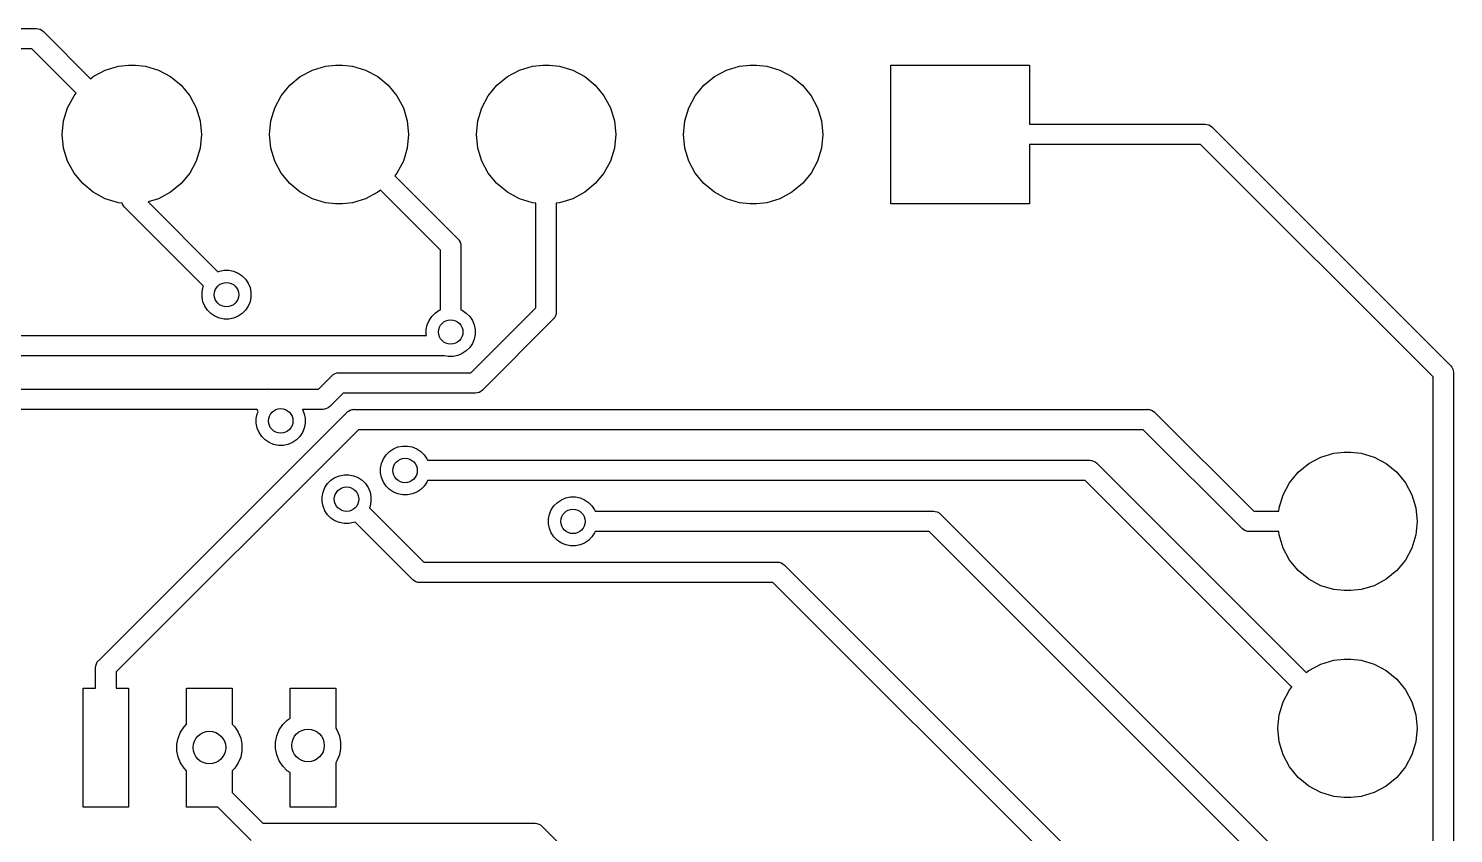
# Model space of a CAD drawing. Extents: x 0.8 to 4.31, y -4.31 to -0.81.
# Drawn here: x 3.625 to 4.313, y -1.194 to -0.805 of the extents above; entities that cross this region are included whole.
import ezdxf

# ---------------------------------------------------------------- set-up
doc = ezdxf.new("R2010")
doc.units = 0
doc.header["$MEASUREMENT"] = 0
doc.layers.add('BLACK', color=7, linetype='CONTINUOUS')

msp = doc.modelspace()

# ---------------------------------------------------------------- linework, layer by layer
at = {"layer": 'BLACK', "linetype": 'CONTINUOUS'}
for p, q in [((2.94839, -0.805118), (3.6283, -0.805118)), ((3.6283, -0.805118), (3.62854, -0.805094)), ((3.62854, -0.805094), (3.62878, -0.805118)), ((3.62878, -0.805118), (3.62878, -0.805118)), ((3.62878, -0.805118), (3.62951, -0.805189)), ((3.62951, -0.805189), (3.63044, -0.805471)), ((3.63044, -0.805471), (3.63129, -0.805928)), ((3.63129, -0.805928), (3.63204, -0.806543)), ((3.63204, -0.806543), (3.63219, -0.80673)), ((3.63219, -0.80673), (3.65485, -0.829385)), ((3.6265, -0.814961), (2.95019, -0.814961)), ((3.64789, -0.836344), (3.6265, -0.814961)), ((3.65612, -0.82834), (3.66193, -0.825232)), ((3.66193, -0.825232), (3.66824, -0.823319)), ((3.66824, -0.823319), (3.67316, -0.822835)), ((3.67316, -0.822835), (3.67645, -0.822835)), ((3.67645, -0.822835), (3.68136, -0.823319)), ((3.68136, -0.823319), (3.68767, -0.825232)), ((3.68767, -0.825232), (3.69348, -0.82834)), ((3.75612, -0.82834), (3.76193, -0.825232)), ((3.76193, -0.825232), (3.76824, -0.823319)), ((3.76824, -0.823319), (3.77316, -0.822835)), ((3.77316, -0.822835), (3.77645, -0.822835)), ((3.77645, -0.822835), (3.78136, -0.823319)), ((3.78136, -0.823319), (3.78767, -0.825232)), ((3.78767, -0.825232), (3.79348, -0.82834)), ((3.85612, -0.82834), (3.86193, -0.825232)), ((3.86193, -0.825232), (3.86824, -0.823319)), ((3.86824, -0.823319), (3.87316, -0.822835)), ((3.87316, -0.822835), (3.87645, -0.822835)), ((3.87645, -0.822835), (3.88136, -0.823319)), ((3.88136, -0.823319), (3.88767, -0.825232)), ((3.88767, -0.825232), (3.89349, -0.82834)), ((3.95612, -0.82834), (3.96193, -0.825232)), ((3.96193, -0.825232), (3.96824, -0.823319)), ((3.96824, -0.823319), (3.97316, -0.822835)), ((3.97316, -0.822835), (3.97645, -0.822835)), ((3.97645, -0.822835), (3.98136, -0.823319)), ((3.98136, -0.823319), (3.98767, -0.825232)), ((3.98767, -0.825232), (3.99348, -0.82834)), ((4.04134, -0.889764), (4.04134, -0.822835)), ((4.04134, -0.822835), (4.10827, -0.822835)), ((4.10827, -0.822835), (4.10827, -0.851378)), ((3.65485, -0.829385), (3.65612, -0.82834)), ((3.69348, -0.82834), (3.69858, -0.832522)), ((3.69858, -0.832522), (3.70276, -0.837617)), ((3.74684, -0.837617), (3.75103, -0.832522)), ((3.75103, -0.832522), (3.75612, -0.82834)), ((3.79348, -0.82834), (3.79858, -0.832522)), ((3.79858, -0.832522), (3.80276, -0.837617)), ((3.84684, -0.837617), (3.85103, -0.832522)), ((3.85103, -0.832522), (3.85612, -0.82834)), ((3.89349, -0.82834), (3.89858, -0.832522)), ((3.89858, -0.832522), (3.90276, -0.837617)), ((3.94684, -0.837617), (3.95103, -0.832522)), ((3.95103, -0.832522), (3.95612, -0.82834)), ((3.99348, -0.82834), (3.99858, -0.832522)), ((3.99858, -0.832522), (4.00276, -0.837617)), ((3.64374, -0.843431), (3.64684, -0.837617)), ((3.64684, -0.837617), (3.64789, -0.836344)), ((3.70276, -0.837617), (3.70587, -0.843431)), ((3.74374, -0.843431), (3.74684, -0.837617)), ((3.80276, -0.837617), (3.80587, -0.843431)), ((3.84374, -0.843431), (3.84684, -0.837617)), ((3.90276, -0.837617), (3.90587, -0.843431)), ((3.94374, -0.843431), (3.94684, -0.837617)), ((4.00276, -0.837617), (4.00587, -0.843431)), ((3.64182, -0.849739), (3.64374, -0.843431)), ((3.70587, -0.843431), (3.70778, -0.849739)), ((3.74182, -0.849739), (3.74374, -0.843431)), ((3.80587, -0.843431), (3.80778, -0.849739)), ((3.84182, -0.849739), (3.84374, -0.843431)), ((3.90587, -0.843431), (3.90778, -0.849739)), ((3.94182, -0.849739), (3.94374, -0.843431)), ((4.00587, -0.843431), (4.00778, -0.849739)), ((3.64118, -0.856299), (3.64182, -0.849739)), ((3.70778, -0.849739), (3.70843, -0.856299)), ((3.74118, -0.856299), (3.74182, -0.849739)), ((3.80778, -0.849739), (3.80843, -0.856299)), ((3.84118, -0.856299), (3.84182, -0.849739)), ((3.90778, -0.849739), (3.90843, -0.856299)), ((3.94118, -0.856299), (3.94182, -0.849739)), ((4.00778, -0.849739), (4.00843, -0.856299)), ((4.10827, -0.851378), (4.19267, -0.851378)), ((4.19267, -0.851378), (4.19291, -0.851354)), ((4.19291, -0.851354), (4.19315, -0.851378)), ((4.19315, -0.851378), (4.19315, -0.851378)), ((4.19315, -0.851378), (4.19388, -0.851449)), ((4.19388, -0.851449), (4.19481, -0.851731)), ((4.19481, -0.851731), (4.19566, -0.852188)), ((4.19566, -0.852188), (4.19641, -0.852803)), ((4.19641, -0.852803), (4.19656, -0.85299)), ((4.19656, -0.85299), (4.31138, -0.967806)), ((3.64182, -0.862859), (3.64118, -0.856299)), ((3.70843, -0.856299), (3.70778, -0.862859)), ((3.74182, -0.862859), (3.74118, -0.856299)), ((3.80843, -0.856299), (3.80778, -0.862859)), ((3.84182, -0.862859), (3.84118, -0.856299)), ((3.90843, -0.856299), (3.90778, -0.862859)), ((3.94182, -0.862859), (3.94118, -0.856299)), ((4.00843, -0.856299), (4.00778, -0.862859)), ((3.64374, -0.869168), (3.64182, -0.862859)), ((3.70778, -0.862859), (3.70587, -0.869168)), ((3.74374, -0.869168), (3.74182, -0.862859)), ((3.80778, -0.862859), (3.80587, -0.869168)), ((3.84374, -0.869168), (3.84182, -0.862859)), ((3.90778, -0.862859), (3.90587, -0.869168)), ((3.94374, -0.869168), (3.94182, -0.862859)), ((4.00778, -0.862859), (4.00587, -0.869168)), ((4.19088, -0.86122), (4.10827, -0.86122)), ((4.10827, -0.86122), (4.10827, -0.889764)), ((4.30315, -0.973495), (4.19088, -0.86122)), ((3.64684, -0.874981), (3.64374, -0.869168)), ((3.70587, -0.869168), (3.70276, -0.874981)), ((3.74684, -0.874981), (3.74374, -0.869168)), ((3.80587, -0.869168), (3.80276, -0.874981)), ((3.84684, -0.874981), (3.84374, -0.869168)), ((3.90587, -0.869168), (3.90276, -0.874981)), ((3.94684, -0.874981), (3.94374, -0.869168)), ((4.00587, -0.869168), (4.00276, -0.874981)), ((3.65103, -0.880077), (3.64684, -0.874981)), ((3.65612, -0.884259), (3.65103, -0.880077)), ((3.69858, -0.880077), (3.69348, -0.884259)), ((3.70276, -0.874981), (3.69858, -0.880077)), ((3.75103, -0.880077), (3.74684, -0.874981)), ((3.75612, -0.884259), (3.75103, -0.880077)), ((3.80276, -0.874981), (3.80172, -0.876254)), ((3.80172, -0.876254), (3.83205, -0.906586)), ((3.85103, -0.880077), (3.84684, -0.874981)), ((3.85612, -0.884259), (3.85103, -0.880077)), ((3.89858, -0.880077), (3.89349, -0.884259)), ((3.90276, -0.874981), (3.89858, -0.880077)), ((3.95103, -0.880077), (3.94684, -0.874981)), ((3.95612, -0.884259), (3.95103, -0.880077)), ((3.99858, -0.880077), (3.99348, -0.884259)), ((4.00276, -0.874981), (3.99858, -0.880077)), ((3.66193, -0.887366), (3.65612, -0.884259)), ((3.66824, -0.88928), (3.66193, -0.887366)), ((3.68767, -0.887366), (3.6826, -0.888905)), ((3.69348, -0.884259), (3.68767, -0.887366)), ((3.76193, -0.887366), (3.75612, -0.884259)), ((3.76824, -0.88928), (3.76193, -0.887366)), ((3.78767, -0.887366), (3.78136, -0.88928)), ((3.79348, -0.884259), (3.78767, -0.887366)), ((3.79476, -0.883214), (3.79348, -0.884259)), ((3.82382, -0.912275), (3.79476, -0.883214)), ((3.86193, -0.887366), (3.85612, -0.884259)), ((3.86824, -0.88928), (3.86193, -0.887366)), ((3.88767, -0.887366), (3.88136, -0.88928)), ((3.89349, -0.884259), (3.88767, -0.887366)), ((3.96193, -0.887366), (3.95612, -0.884259)), ((3.96824, -0.88928), (3.96193, -0.887366)), ((3.98767, -0.887366), (3.98136, -0.88928)), ((3.99348, -0.884259), (3.98767, -0.887366)), ((3.67008, -0.889461), (3.66824, -0.88928)), ((3.67023, -0.889961), (3.67008, -0.889461)), ((3.67069, -0.890816), (3.67023, -0.889961)), ((3.67115, -0.891378), (3.67069, -0.890816)), ((3.67131, -0.891565), (3.67115, -0.891378)), ((3.67149, -0.891719), (3.67131, -0.891565)), ((3.70939, -0.929619), (3.67149, -0.891719)), ((3.6826, -0.888905), (3.71635, -0.92266)), ((3.77316, -0.889764), (3.76824, -0.88928)), ((3.77645, -0.889764), (3.77316, -0.889764)), ((3.78136, -0.88928), (3.77645, -0.889764)), ((3.86988, -0.889441), (3.86824, -0.88928)), ((3.86988, -0.903867), (3.86988, -0.889441)), ((3.88136, -0.88928), (3.87972, -0.889441)), ((3.87972, -0.889441), (3.87972, -0.941885)), ((3.97316, -0.889764), (3.96824, -0.88928)), ((3.97645, -0.889764), (3.97316, -0.889764)), ((3.98136, -0.88928), (3.97645, -0.889764)), ((4.10827, -0.889764), (4.04134, -0.889764)), ((3.83205, -0.906586), (3.83224, -0.90674)), ((3.83224, -0.90674), (3.83239, -0.906927)), ((3.83239, -0.906927), (3.83239, -0.906927)), ((3.83239, -0.906927), (3.83279, -0.907409)), ((3.83279, -0.907409), (3.83285, -0.907489)), ((3.83285, -0.907489), (3.83331, -0.908344)), ((3.83331, -0.908344), (3.83359, -0.909271)), ((3.86988, -0.940087), (3.86988, -0.903867)), ((3.86988, -0.903867), (3.86988, -0.903867)), ((3.82382, -0.941026), (3.82382, -0.912275)), ((3.83359, -0.909271), (3.83366, -0.909995)), ((3.83366, -0.909995), (3.83366, -0.909995)), ((3.83366, -0.909995), (3.83369, -0.910236)), ((3.83369, -0.910236), (3.83366, -0.910477)), ((3.83366, -0.910477), (3.83366, -0.941026)), ((3.71703, -0.922381), (3.71931, -0.921927)), ((3.71931, -0.921927), (3.72164, -0.921927)), ((3.72164, -0.921927), (3.72392, -0.922381)), ((3.71635, -0.92266), (3.71703, -0.922381)), ((3.72392, -0.922381), (3.72607, -0.923271)), ((3.72607, -0.923271), (3.728, -0.924564)), ((3.728, -0.924564), (3.72965, -0.926209)), ((3.72965, -0.926209), (3.73094, -0.928143)), ((3.73094, -0.928143), (3.73183, -0.930293)), ((3.70866, -0.932575), (3.70912, -0.930293)), ((3.70866, -0.934901), (3.70866, -0.932575)), ((3.70912, -0.937183), (3.70866, -0.934901)), ((3.70912, -0.930293), (3.70939, -0.929619)), ((3.73183, -0.930293), (3.73228, -0.932575)), ((3.73228, -0.934901), (3.73183, -0.937183)), ((3.73228, -0.932575), (3.73228, -0.934901)), ((3.71001, -0.939332), (3.70912, -0.937183)), ((3.7113, -0.941267), (3.71001, -0.939332)), ((3.71294, -0.942912), (3.7113, -0.941267)), ((3.72965, -0.941267), (3.728, -0.942912)), ((3.73094, -0.939332), (3.72965, -0.941267)), ((3.73183, -0.937183), (3.73094, -0.939332)), ((3.81957, -0.944242), (3.82121, -0.942597)), ((3.82121, -0.942597), (3.82315, -0.941304)), ((3.82315, -0.941304), (3.82382, -0.941026)), ((3.83366, -0.941026), (3.83433, -0.941304)), ((3.83433, -0.941304), (3.83627, -0.942597)), ((3.83627, -0.942597), (3.83791, -0.944242)), ((3.83851, -0.971456), (3.86988, -0.940087)), ((3.87972, -0.942367), (3.87965, -0.94309)), ((3.87972, -0.941885), (3.87975, -0.942126)), ((3.87975, -0.942126), (3.87972, -0.942367)), ((3.87972, -0.942367), (3.87972, -0.942367)), ((3.71488, -0.944205), (3.71294, -0.942912)), ((3.71703, -0.945095), (3.71488, -0.944205)), ((3.71931, -0.945549), (3.71703, -0.945095)), ((3.72164, -0.945549), (3.71931, -0.945549)), ((3.72392, -0.945095), (3.72164, -0.945549)), ((3.72607, -0.944205), (3.72392, -0.945095)), ((3.728, -0.942912), (3.72607, -0.944205)), ((3.81693, -0.950608), (3.81738, -0.948326)), ((3.81738, -0.948326), (3.81827, -0.946177)), ((3.81827, -0.946177), (3.81957, -0.944242)), ((3.83791, -0.944242), (3.83921, -0.946177)), ((3.83921, -0.946177), (3.8401, -0.948326)), ((3.8401, -0.948326), (3.84055, -0.950608)), ((3.87811, -0.945776), (3.8442, -0.979686)), ((3.8783, -0.945622), (3.87811, -0.945776)), ((3.87865, -0.945199), (3.8783, -0.945622)), ((3.87891, -0.944873), (3.87865, -0.945199)), ((3.87937, -0.944018), (3.87891, -0.944873)), ((3.87956, -0.94341), (3.87937, -0.944018)), ((3.87965, -0.94309), (3.87956, -0.94341)), ((3.55767, -0.953423), (3.81703, -0.953423)), ((3.81693, -0.952935), (3.81693, -0.950608)), ((3.81703, -0.953423), (3.81693, -0.952935)), ((3.8401, -0.955216), (3.83921, -0.957366)), ((3.84055, -0.952935), (3.8401, -0.955216)), ((3.84055, -0.950608), (3.84055, -0.952935)), ((3.82488, -0.963265), (3.55767, -0.963265)), ((3.82512, -0.963289), (3.82488, -0.963265)), ((3.82536, -0.963265), (3.82512, -0.963289)), ((3.82578, -0.963224), (3.82536, -0.963265)), ((3.82536, -0.963265), (3.82536, -0.963265)), ((3.82758, -0.963582), (3.82578, -0.963224)), ((3.83219, -0.963128), (3.8299, -0.963582)), ((3.83433, -0.962238), (3.83219, -0.963128)), ((3.83627, -0.960946), (3.83433, -0.962238)), ((3.83791, -0.9593), (3.83627, -0.960946)), ((3.83921, -0.957366), (3.83791, -0.9593)), ((3.8299, -0.963582), (3.82758, -0.963582)), ((4.31138, -0.967806), (4.31157, -0.96796)), ((4.31157, -0.96796), (4.31172, -0.968147)), ((4.31172, -0.968147), (4.31172, -0.968148)), ((4.31172, -0.968148), (4.31218, -0.968709)), ((4.31218, -0.968709), (4.31257, -0.969443)), ((4.31257, -0.969443), (4.31264, -0.969564)), ((4.31264, -0.969564), (4.31292, -0.970492)), ((3.76486, -0.979331), (3.77112, -0.973068)), ((3.77112, -0.973068), (3.77127, -0.972881)), ((3.77127, -0.972881), (3.77146, -0.972727)), ((3.77146, -0.972727), (3.77202, -0.972266)), ((3.77202, -0.972266), (3.77288, -0.971809)), ((3.77288, -0.971809), (3.77381, -0.971528)), ((3.77381, -0.971528), (3.77453, -0.971456)), ((3.77453, -0.971456), (3.77477, -0.971433)), ((3.77453, -0.971456), (3.77453, -0.971456)), ((3.77477, -0.971433), (3.77501, -0.971456)), ((3.77501, -0.971456), (3.83851, -0.971456)), ((4.30315, -1.46347), (4.30315, -0.973495)), ((4.31292, -0.970492), (4.31299, -0.971215)), ((4.31299, -0.971215), (4.31299, -0.971216)), ((4.31299, -0.971216), (4.31302, -0.971457)), ((4.31302, -0.971457), (4.31299, -0.971698)), ((4.31299, -0.971698), (4.31299, -1.46527)), ((3.53437, -0.979331), (3.73992, -0.979331)), ((3.73992, -0.979331), (3.74016, -0.979307)), ((3.74016, -0.979307), (3.7404, -0.979331)), ((3.7404, -0.979331), (3.76486, -0.979331)), ((3.77681, -0.981299), (3.77055, -0.987561)), ((3.84031, -0.981299), (3.77681, -0.981299)), ((3.84055, -0.981323), (3.84031, -0.981299)), ((3.84079, -0.981299), (3.84055, -0.981323)), ((3.84152, -0.981228), (3.84079, -0.981299)), ((3.84079, -0.981299), (3.84079, -0.981299)), ((3.84244, -0.980946), (3.84152, -0.981228)), ((3.8433, -0.980489), (3.84244, -0.980946)), ((3.84405, -0.979874), (3.8433, -0.980489)), ((3.8442, -0.979686), (3.84405, -0.979874)), ((3.73531, -0.989173), (3.53437, -0.989173)), ((3.6589, -1.11035), (3.77846, -0.990785)), ((3.73531, -0.989186), (3.73531, -0.989173)), ((3.73559, -0.990114), (3.73531, -0.989186)), ((3.73531, -0.989186), (3.73531, -0.989186)), ((3.73531, -0.99129), (3.73571, -0.990338)), ((3.73571, -0.990338), (3.73559, -0.990114)), ((3.76666, -0.989173), (3.75715, -0.989173)), ((3.75715, -0.989173), (3.75803, -0.99129)), ((3.7669, -0.989197), (3.76666, -0.989173)), ((3.76714, -0.989173), (3.7669, -0.989197)), ((3.76786, -0.989102), (3.76714, -0.989173)), ((3.76714, -0.989173), (3.76714, -0.989173)), ((3.76879, -0.988821), (3.76786, -0.989102)), ((3.76964, -0.988364), (3.76879, -0.988821)), ((3.77039, -0.987749), (3.76964, -0.988364)), ((3.77055, -0.987561), (3.77039, -0.987749)), ((3.77846, -0.990785), (3.77861, -0.990598)), ((3.77861, -0.990598), (3.77917, -0.990138)), ((3.77917, -0.990138), (3.77936, -0.989983)), ((3.77936, -0.989983), (3.78022, -0.989526)), ((3.78022, -0.989526), (3.78115, -0.989244)), ((3.78115, -0.989244), (3.78187, -0.989173)), ((3.78187, -0.989173), (3.78211, -0.989149)), ((3.78187, -0.989173), (3.78187, -0.989173)), ((3.78211, -0.989149), (3.78235, -0.989173)), ((3.78235, -0.989173), (4.16503, -0.989173)), ((4.16503, -0.989173), (4.16527, -0.989149)), ((4.16527, -0.989149), (4.16551, -0.989173)), ((4.16551, -0.989173), (4.16551, -0.989173)), ((4.16551, -0.989173), (4.16624, -0.989244)), ((4.16624, -0.989244), (4.16716, -0.989526)), ((4.16716, -0.989526), (4.16802, -0.989983)), ((4.16802, -0.989983), (4.16877, -0.990598)), ((4.16877, -0.990598), (4.16892, -0.990786)), ((4.16892, -0.990786), (4.21652, -1.03839)), ((3.73486, -0.993572), (3.73531, -0.99129)), ((3.73486, -0.995898), (3.73486, -0.993572)), ((3.73531, -0.99818), (3.73486, -0.995898)), ((3.75803, -0.99129), (3.75848, -0.993572)), ((3.75848, -0.995898), (3.75803, -0.99818)), ((3.75848, -0.993572), (3.75848, -0.995898)), ((3.78415, -0.999016), (3.66713, -1.11604)), ((3.7362, -1.00033), (3.73531, -0.99818)), ((3.7375, -1.00226), (3.7362, -1.00033)), ((3.73914, -1.00391), (3.7375, -1.00226)), ((3.74108, -1.0052), (3.73914, -1.00391)), ((3.7542, -1.00391), (3.75227, -1.0052)), ((3.75585, -1.00226), (3.7542, -1.00391)), ((3.75714, -1.00033), (3.75585, -1.00226)), ((3.75803, -0.99818), (3.75714, -1.00033)), ((4.16323, -0.999016), (3.78415, -0.999016)), ((4.21083, -1.04662), (4.16323, -0.999016)), ((3.74323, -1.00609), (3.74108, -1.0052)), ((3.74551, -1.00655), (3.74323, -1.00609)), ((3.74783, -1.00655), (3.74551, -1.00655)), ((3.75012, -1.00609), (3.74783, -1.00655)), ((3.75227, -1.0052), (3.75012, -1.00609)), ((3.79625, -1.01311), (3.79754, -1.01117)), ((3.79754, -1.01117), (3.79919, -1.00953)), ((3.79919, -1.00953), (3.80112, -1.00823)), ((3.80112, -1.00823), (3.80327, -1.00734)), ((3.80327, -1.00734), (3.80555, -1.00689)), ((3.80555, -1.00689), (3.80788, -1.00689)), ((3.80788, -1.00689), (3.81016, -1.00734)), ((3.81016, -1.00734), (3.81231, -1.00823)), ((3.81231, -1.00823), (3.81425, -1.00953)), ((3.81425, -1.00953), (3.81589, -1.01117)), ((3.81589, -1.01117), (3.81718, -1.01311)), ((4.24894, -1.01224), (4.25525, -1.01033)), ((4.25525, -1.01033), (4.26017, -1.00984)), ((4.26017, -1.00984), (4.26345, -1.00984)), ((4.26345, -1.00984), (4.26837, -1.01033)), ((4.26837, -1.01033), (4.27468, -1.01224)), ((3.79491, -1.01754), (3.79536, -1.01526)), ((3.79491, -1.01986), (3.79491, -1.01754)), ((3.79536, -1.01526), (3.79625, -1.01311)), ((3.81718, -1.01311), (3.81746, -1.01378)), ((3.81746, -1.01378), (4.13696, -1.01378)), ((4.13696, -1.01378), (4.1372, -1.01376)), ((4.1372, -1.01376), (4.13745, -1.01378)), ((4.13745, -1.01378), (4.13745, -1.01378)), ((4.13745, -1.01378), (4.13817, -1.01385)), ((4.13817, -1.01385), (4.1391, -1.01413)), ((4.1391, -1.01413), (4.13995, -1.01459)), ((4.13995, -1.01459), (4.1407, -1.0152)), ((4.1407, -1.0152), (4.14086, -1.01539)), ((4.14086, -1.01539), (4.24186, -1.11639)), ((4.23803, -1.01953), (4.24313, -1.01535)), ((4.24313, -1.01535), (4.24894, -1.01224)), ((4.27468, -1.01224), (4.28049, -1.01535)), ((4.28049, -1.01535), (4.28559, -1.01953)), ((3.76797, -1.02697), (3.76926, -1.02504)), ((3.76926, -1.02504), (3.77091, -1.02339)), ((3.77091, -1.02339), (3.77284, -1.0221)), ((3.77284, -1.0221), (3.77499, -1.02121)), ((3.77499, -1.02121), (3.77727, -1.02076)), ((3.77727, -1.02076), (3.7796, -1.02076)), ((3.7796, -1.02076), (3.78188, -1.02121)), ((3.78188, -1.02121), (3.78403, -1.0221)), ((3.78403, -1.0221), (3.78597, -1.02339)), ((3.78597, -1.02339), (3.78761, -1.02504)), ((3.78761, -1.02504), (3.7889, -1.02697)), ((3.79536, -1.02215), (3.79491, -1.01986)), ((3.79625, -1.0243), (3.79536, -1.02215)), ((3.79754, -1.02623), (3.79625, -1.0243)), ((3.81718, -1.0243), (3.81589, -1.02623)), ((3.81746, -1.02362), (3.81718, -1.0243)), ((4.13517, -1.02362), (3.81746, -1.02362)), ((4.2349, -1.12335), (4.13517, -1.02362)), ((4.23074, -1.03044), (4.23385, -1.02463)), ((4.23385, -1.02463), (4.23803, -1.01953)), ((4.28559, -1.01953), (4.28977, -1.02463)), ((4.28977, -1.02463), (4.29288, -1.03044)), ((3.76663, -1.0314), (3.76708, -1.02912)), ((3.76663, -1.03373), (3.76663, -1.0314)), ((3.76708, -1.02912), (3.76797, -1.02697)), ((3.7889, -1.02697), (3.78979, -1.02912)), ((3.78979, -1.02912), (3.79025, -1.0314)), ((3.79025, -1.0314), (3.79025, -1.03373)), ((3.79919, -1.02788), (3.79754, -1.02623)), ((3.80112, -1.02917), (3.79919, -1.02788)), ((3.80327, -1.03006), (3.80112, -1.02917)), ((3.80555, -1.03051), (3.80327, -1.03006)), ((3.80788, -1.03051), (3.80555, -1.03051)), ((3.81016, -1.03006), (3.80788, -1.03051)), ((3.81231, -1.02917), (3.81016, -1.03006)), ((3.81425, -1.02788), (3.81231, -1.02917)), ((3.81589, -1.02623), (3.81425, -1.02788)), ((3.8822, -1.03284), (3.88435, -1.03195)), ((3.88435, -1.03195), (3.88663, -1.0315)), ((3.88663, -1.0315), (3.88896, -1.0315)), ((3.88896, -1.0315), (3.89124, -1.03195)), ((3.89124, -1.03195), (3.89339, -1.03284)), ((4.22883, -1.03675), (4.23074, -1.03044)), ((4.29288, -1.03044), (4.29479, -1.03675)), ((3.76708, -1.03601), (3.76663, -1.03373)), ((3.76797, -1.03816), (3.76708, -1.03601)), ((3.76926, -1.0401), (3.76797, -1.03816)), ((3.78979, -1.03601), (3.78951, -1.03669)), ((3.78951, -1.03669), (3.81582, -1.06299)), ((3.79025, -1.03373), (3.78979, -1.03601)), ((3.87644, -1.03986), (3.87733, -1.03771)), ((3.87733, -1.03771), (3.87862, -1.03578)), ((3.87862, -1.03578), (3.88027, -1.03413)), ((3.88027, -1.03413), (3.8822, -1.03284)), ((3.89339, -1.03284), (3.89532, -1.03413)), ((3.89532, -1.03413), (3.89697, -1.03578)), ((3.89697, -1.03578), (3.89826, -1.03771)), ((3.89826, -1.03771), (3.89854, -1.03839)), ((3.89854, -1.03839), (4.06157, -1.03839)), ((4.06157, -1.03839), (4.06181, -1.03836)), ((4.06181, -1.03836), (4.06205, -1.03839)), ((4.06205, -1.03839), (4.06205, -1.03839)), ((4.06205, -1.03839), (4.06278, -1.03846)), ((4.06278, -1.03846), (4.0637, -1.03874)), ((4.0637, -1.03874), (4.06456, -1.0392)), ((4.21652, -1.03839), (4.22867, -1.03839)), ((4.22867, -1.03839), (4.22883, -1.03675)), ((4.29479, -1.03675), (4.29544, -1.04331)), ((3.77091, -1.04174), (3.76926, -1.0401)), ((3.77284, -1.04303), (3.77091, -1.04174)), ((3.77499, -1.04392), (3.77284, -1.04303)), ((3.77727, -1.04438), (3.77499, -1.04392)), ((3.7796, -1.04438), (3.77727, -1.04438)), ((3.78188, -1.04392), (3.7796, -1.04438)), ((3.78256, -1.04364), (3.78188, -1.04392)), ((3.81013, -1.07122), (3.78256, -1.04364)), ((3.87598, -1.04214), (3.87644, -1.03986)), ((3.87598, -1.04447), (3.87598, -1.04214)), ((3.87644, -1.04675), (3.87598, -1.04447)), ((4.06456, -1.0392), (4.06531, -1.03981)), ((4.06531, -1.03981), (4.06546, -1.04)), ((4.06546, -1.04), (4.24186, -1.21639)), ((4.29544, -1.04331), (4.29479, -1.04987)), ((3.87733, -1.0489), (3.87644, -1.04675)), ((3.87862, -1.05084), (3.87733, -1.0489)), ((3.88027, -1.05248), (3.87862, -1.05084)), ((3.8822, -1.05377), (3.88027, -1.05248)), ((3.89532, -1.05248), (3.89339, -1.05377)), ((3.89697, -1.05084), (3.89532, -1.05248)), ((3.89826, -1.0489), (3.89697, -1.05084)), ((3.89854, -1.04823), (3.89826, -1.0489)), ((4.05977, -1.04823), (3.89854, -1.04823)), ((4.2349, -1.22335), (4.05977, -1.04823)), ((4.21099, -1.0468), (4.21083, -1.04662)), ((4.21118, -1.04696), (4.21099, -1.0468)), ((4.21174, -1.04742), (4.21118, -1.04696)), ((4.21259, -1.04788), (4.21174, -1.04742)), ((4.21352, -1.04816), (4.21259, -1.04788)), ((4.21424, -1.04823), (4.21352, -1.04816)), ((4.21448, -1.04825), (4.21424, -1.04823)), ((4.21424, -1.04823), (4.21424, -1.04823)), ((4.21473, -1.04823), (4.21448, -1.04825)), ((4.22867, -1.04823), (4.21473, -1.04823)), ((4.22883, -1.04987), (4.22867, -1.04823)), ((4.23074, -1.05618), (4.22883, -1.04987)), ((4.29479, -1.04987), (4.29288, -1.05618)), ((3.88435, -1.05466), (3.8822, -1.05377)), ((3.88663, -1.05512), (3.88435, -1.05466)), ((3.88896, -1.05512), (3.88663, -1.05512)), ((3.89124, -1.05466), (3.88896, -1.05512)), ((3.89339, -1.05377), (3.89124, -1.05466)), ((4.23385, -1.06199), (4.23074, -1.05618)), ((4.29288, -1.05618), (4.28977, -1.06199)), ((3.81582, -1.06299), (3.98618, -1.06299)), ((3.98618, -1.06299), (3.98642, -1.06297)), ((3.98642, -1.06297), (3.98666, -1.06299)), ((3.98666, -1.06299), (3.98666, -1.06299)), ((3.98666, -1.06299), (3.98738, -1.06306)), ((3.98738, -1.06306), (3.98831, -1.06334)), ((3.98831, -1.06334), (3.98916, -1.0638)), ((3.98916, -1.0638), (3.98991, -1.06442)), ((3.98991, -1.06442), (3.99007, -1.0646)), ((3.99007, -1.0646), (4.232, -1.30653)), ((4.23803, -1.06708), (4.23385, -1.06199)), ((4.28977, -1.06199), (4.28559, -1.06708)), ((3.81029, -1.07141), (3.81013, -1.07122)), ((3.81047, -1.07156), (3.81029, -1.07141)), ((3.81094, -1.07194), (3.81047, -1.07156)), ((3.81047, -1.07156), (3.81047, -1.07156)), ((3.81104, -1.07203), (3.81094, -1.07194)), ((3.81189, -1.07248), (3.81104, -1.07203)), ((3.81282, -1.07276), (3.81189, -1.07248)), ((3.81354, -1.07283), (3.81282, -1.07276)), ((3.81378, -1.07286), (3.81354, -1.07283)), ((3.81354, -1.07283), (3.81354, -1.07283)), ((3.81402, -1.07283), (3.81378, -1.07286)), ((3.98438, -1.07283), (3.81402, -1.07283)), ((4.22504, -1.31349), (3.98438, -1.07283)), ((4.24313, -1.07127), (4.23803, -1.06708)), ((4.24894, -1.07437), (4.24313, -1.07127)), ((4.28049, -1.07127), (4.27468, -1.07437)), ((4.28559, -1.06708), (4.28049, -1.07127)), ((4.25525, -1.07629), (4.24894, -1.07437)), ((4.26017, -1.07677), (4.25525, -1.07629)), ((4.26345, -1.07677), (4.26017, -1.07677)), ((4.26837, -1.07629), (4.26345, -1.07677)), ((4.27468, -1.07437), (4.26837, -1.07629)), ((3.65726, -1.114), (3.65735, -1.11304)), ((3.65728, -1.11424), (3.65726, -1.114)), ((3.65728, -1.12384), (3.65728, -1.11424)), ((3.65735, -1.11304), (3.65764, -1.11211)), ((3.65764, -1.11211), (3.65809, -1.11125)), ((3.65809, -1.11125), (3.65855, -1.11069)), ((3.65855, -1.11069), (3.65871, -1.1105)), ((3.65855, -1.11069), (3.65855, -1.11069)), ((3.65871, -1.1105), (3.6589, -1.11035)), ((4.24313, -1.11535), (4.24894, -1.11224)), ((4.24894, -1.11224), (4.25525, -1.11033)), ((4.25525, -1.11033), (4.26017, -1.10984)), ((4.26017, -1.10984), (4.26345, -1.10984)), ((4.26345, -1.10984), (4.26837, -1.11033)), ((4.26837, -1.11033), (4.27468, -1.11224)), ((4.27468, -1.11224), (4.28049, -1.11535)), ((3.66713, -1.11604), (3.66713, -1.12384)), ((4.24186, -1.11639), (4.24313, -1.11535)), ((4.28049, -1.11535), (4.28559, -1.11953)), ((4.28559, -1.11953), (4.28977, -1.12463)), ((3.6512, -1.18134), (3.6512, -1.12384)), ((3.6512, -1.12384), (3.65728, -1.12384)), ((3.66713, -1.12384), (3.6732, -1.12384)), ((3.6732, -1.12384), (3.6732, -1.18134)), ((3.7012, -1.14132), (3.7012, -1.12384)), ((3.7012, -1.12384), (3.7232, -1.12384)), ((3.7232, -1.12384), (3.7232, -1.14132)), ((3.7512, -1.13841), (3.7512, -1.12384)), ((3.7512, -1.12384), (3.7732, -1.12384)), ((3.7732, -1.12384), (3.7732, -1.14323)), ((4.23074, -1.13044), (4.23385, -1.12463)), ((4.23385, -1.12463), (4.2349, -1.12335)), ((4.28977, -1.12463), (4.29288, -1.13044)), ((4.22883, -1.13675), (4.23074, -1.13044)), ((4.29288, -1.13044), (4.29479, -1.13675)), ((3.69997, -1.14255), (3.7012, -1.14132)), ((3.7232, -1.14132), (3.72444, -1.14255)), ((3.74589, -1.14412), (3.74761, -1.14154)), ((3.74761, -1.14154), (3.7498, -1.13934)), ((3.7498, -1.13934), (3.7512, -1.13841)), ((4.22818, -1.14331), (4.22883, -1.13675)), ((4.29479, -1.13675), (4.29544, -1.14331)), ((3.69646, -1.15104), (3.69706, -1.148)), ((3.69706, -1.148), (3.69825, -1.14513)), ((3.69825, -1.14513), (3.69997, -1.14255)), ((3.72444, -1.14255), (3.72616, -1.14513)), ((3.72616, -1.14513), (3.72735, -1.148)), ((3.72735, -1.148), (3.72795, -1.15104)), ((3.74409, -1.15002), (3.7447, -1.14698)), ((3.7447, -1.14698), (3.74589, -1.14412)), ((3.7732, -1.14323), (3.7738, -1.14412)), ((3.7738, -1.14412), (3.77499, -1.14698)), ((3.77499, -1.14698), (3.77559, -1.15002)), ((4.22883, -1.14987), (4.22818, -1.14331)), ((4.29544, -1.14331), (4.29479, -1.14987)), ((3.69646, -1.15414), (3.69646, -1.15104)), ((3.69706, -1.15719), (3.69646, -1.15414)), ((3.72795, -1.15414), (3.72735, -1.15719)), ((3.72795, -1.15104), (3.72795, -1.15414)), ((3.74409, -1.15313), (3.74409, -1.15002)), ((3.7447, -1.15617), (3.74409, -1.15313)), ((3.77559, -1.15313), (3.77499, -1.15617)), ((3.77559, -1.15002), (3.77559, -1.15313)), ((4.23074, -1.15618), (4.22883, -1.14987)), ((4.29479, -1.14987), (4.29288, -1.15618)), ((3.69825, -1.16005), (3.69706, -1.15719)), ((3.69997, -1.16263), (3.69825, -1.16005)), ((3.7012, -1.16386), (3.69997, -1.16263)), ((3.72444, -1.16263), (3.7232, -1.16386)), ((3.72616, -1.16005), (3.72444, -1.16263)), ((3.72735, -1.15719), (3.72616, -1.16005)), ((3.74589, -1.15903), (3.7447, -1.15617)), ((3.74761, -1.16161), (3.74589, -1.15903)), ((3.7498, -1.16381), (3.74761, -1.16161)), ((3.7738, -1.15903), (3.7732, -1.15992)), ((3.7732, -1.15992), (3.7732, -1.18134)), ((3.77499, -1.15617), (3.7738, -1.15903)), ((4.23385, -1.16199), (4.23074, -1.15618)), ((4.23803, -1.16708), (4.23385, -1.16199)), ((4.28977, -1.16199), (4.28559, -1.16708)), ((4.29288, -1.15618), (4.28977, -1.16199)), ((3.7012, -1.18134), (3.7012, -1.16386)), ((3.7232, -1.16386), (3.7232, -1.17438)), ((3.7512, -1.16474), (3.7498, -1.16381)), ((3.7512, -1.18134), (3.7512, -1.16474)), ((4.24313, -1.17127), (4.23803, -1.16708)), ((4.28559, -1.16708), (4.28049, -1.17127)), ((3.7232, -1.17438), (3.73804, -1.18922)), ((4.24894, -1.17437), (4.24313, -1.17127)), ((4.25525, -1.17629), (4.24894, -1.17437)), ((4.26017, -1.17677), (4.25525, -1.17629)), ((4.26345, -1.17677), (4.26017, -1.17677)), ((4.26837, -1.17629), (4.26345, -1.17677)), ((4.27468, -1.17437), (4.26837, -1.17629)), ((4.28049, -1.17127), (4.27468, -1.17437)), ((3.6732, -1.18134), (3.6512, -1.18134)), ((3.71625, -1.18134), (3.7012, -1.18134)), ((3.73235, -1.19745), (3.71625, -1.18134)), ((3.7732, -1.18134), (3.7512, -1.18134)), ((3.73804, -1.18922), (3.86909, -1.18922)), ((3.86909, -1.18922), (3.86933, -1.18919)), ((3.86933, -1.18919), (3.86958, -1.18922)), ((3.86958, -1.18922), (3.86958, -1.18922)), ((3.86958, -1.18922), (3.8703, -1.18929)), ((3.8703, -1.18929), (3.87123, -1.18957)), ((3.87123, -1.18957), (3.87208, -1.19003)), ((3.87208, -1.19003), (3.87283, -1.19064)), ((3.87283, -1.19064), (3.87299, -1.19083)), ((3.87299, -1.19083), (4.22054, -1.53839))]:
    msp.add_line(p, q, dxfattribs=at)
at = {"layer": 'BLACK'}
for centre, radius in [((3.72047, -0.933738), 0.005906), ((3.82874, -0.951771), 0.005906), ((3.74667, -0.994735), 0.005906), ((3.80672, -1.0187), 0.005906), ((3.77844, -1.03257), 0.005906), ((3.8878, -1.04331), 0.005906), ((3.7122, -1.15259), 0.007874), ((3.75984, -1.15157), 0.007874)]:
    msp.add_circle(centre, radius, dxfattribs=at)

doc.saveas('drawing.dxf')
